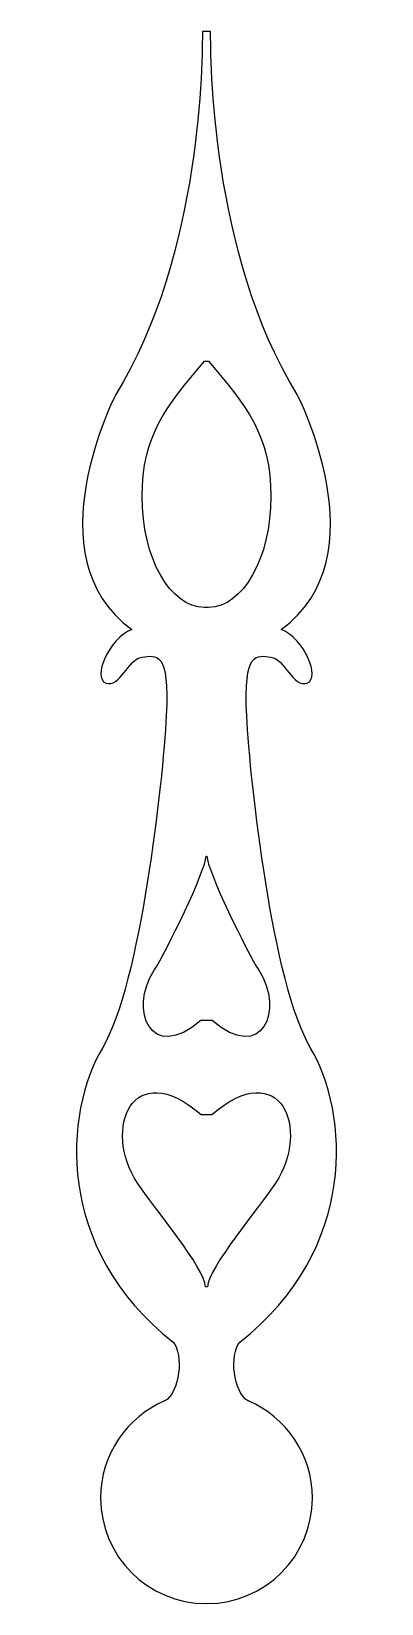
# Model space of a CAD drawing. Header units: centimetres. Extents: x -2.4 to 2.4, y -10.7 to 10.7.
import ezdxf

# ---------------------------------------------------------------- set-up
doc = ezdxf.new("R2010")
doc.units = ezdxf.units.CM
doc.header["$MEASUREMENT"] = 0
doc.layers.add('Camada 1', color=7, linetype='Continuous')

msp = doc.modelspace()

# ---------------------------------------------------------------- linework, layer by layer
at = {"layer": 'Camada 1'}
for points, knots in [([(0.05595, 10.65228), (0.05595, 10.31668), (0.05595, 7.63185), (1.23057, 5.73008), (1.23057, 5.73008), (1.23057, 5.73008), (2.37362, 3.53324), (1.01366, 2.54847), (1.01366, 2.54847), (1.31849, 2.43123), (1.55301, 1.89196), (1.3654, 1.82161), (1.3654, 1.82161), (1.17776, 1.75126), (1.06055, 2.14991), (0.87296, 2.17332), (0.87296, 2.17332), (0.6854, 2.19676), (0.49775, 2.26709), (0.54469, 1.3761), (0.54469, 1.3761), (0.5916, 0.48509), (0.8964, -2.25814), (1.41226, -3.12571), (1.41226, -3.12571), (1.92812, -3.99331), (2.06877, -5.84552), (0.4509, -7.11171), (0.4509, -7.11171), (0.31025, -7.2758), (0.35713, -7.79166), (0.56819, -7.90887), (0.56819, -7.90887), (0.56819, -7.90887), (0.56917, -7.9071), (0.56917, -7.9071), (0.56917, -7.9071), (1.07881, -8.12586), (1.43571, -8.63222), (1.43571, -9.22197), (1.43571, -9.22197), (1.43571, -10.01191), (0.79537, -10.65228), (0.0054, -10.65228), (0.0054, -10.65228), (0.0054, -10.65228), (-0.0053, -10.65228), (-0.0053, -10.65228), (-0.0053, -10.65228), (-0.79527, -10.65228), (-1.43561, -10.01194), (-1.43561, -9.22197), (-1.43561, -9.22197), (-1.43561, -8.63221), (-1.07869, -8.12583), (-0.56907, -7.9071), (-0.56907, -7.9071), (-0.56907, -7.9071), (-0.56809, -7.90887), (-0.56809, -7.90887), (-0.56809, -7.90887), (-0.35703, -7.79166), (-0.31015, -7.2758), (-0.4508, -7.11171), (-0.4508, -7.11171), (-2.06867, -5.84552), (-1.92805, -3.9933), (-1.41216, -3.12571), (-1.41216, -3.12571), (-0.8963, -2.25814), (-0.5915, 0.48509), (-0.54456, 1.3761), (-0.54456, 1.3761), (-0.49765, 2.26711), (-0.68527, 2.19676), (-0.87286, 2.17332), (-0.87286, 2.17332), (-1.06045, 2.14988), (-1.17766, 1.75123), (-1.36528, 1.82161), (-1.36528, 1.82161), (-1.5529, 1.89199), (-1.31837, 2.43124), (-1.01357, 2.54847), (-1.01357, 2.54847), (-2.37353, 3.53328), (-1.23048, 5.73008), (-1.23048, 5.73008), (-1.23048, 5.73008), (-0.05595, 7.63185), (-0.05595, 10.31669), (-0.05595, 10.65228), (-0.05595, 10.65228), (-0.05595, 10.65228), (0.05595, 10.65228), (0.05595, 10.65228)], [0, 0, 0, 0, 0.04, 0.04, 0.04, 0.04, 0.08, 0.08, 0.08, 0.08, 0.12, 0.12, 0.12, 0.12, 0.16, 0.16, 0.16, 0.16, 0.2, 0.2, 0.2, 0.2, 0.24, 0.24, 0.24, 0.24, 0.28, 0.28, 0.28, 0.28, 0.32, 0.32, 0.32, 0.32, 0.36, 0.36, 0.36, 0.36, 0.4, 0.4, 0.4, 0.4, 0.44, 0.44, 0.44, 0.44, 0.48, 0.48, 0.48, 0.48, 0.52, 0.52, 0.52, 0.52, 0.56, 0.56, 0.56, 0.56, 0.6, 0.6, 0.6, 0.6, 0.64, 0.64, 0.64, 0.64, 0.68, 0.68, 0.68, 0.68, 0.72, 0.72, 0.72, 0.72, 0.76, 0.76, 0.76, 0.76, 0.8, 0.8, 0.8, 0.8, 0.84, 0.84, 0.84, 0.84, 0.88, 0.88, 0.88, 0.88, 0.92, 0.92, 0.92, 0.92, 1, 1, 1, 1]), ([(-0.02883, 6.18487), (-0.54464, 5.57326), (-0.87293, 5.17742), (-0.87293, 4.34861), (-0.87293, 4.34861), (-0.87293, 3.5198), (-0.495, 2.84795), (-0.02883, 2.84795), (-0.02883, 2.84795), (-0.02883, 2.84795), (0.02885, 2.84795), (0.02885, 2.84795), (0.02885, 2.84795), (0.49499, 2.84795), (0.87292, 3.51981), (0.87292, 4.34861), (0.87292, 4.34861), (0.87292, 5.17741), (0.54465, 5.57326), (0.02885, 6.18487), (0.02885, 6.18487), (0.02885, 6.18487), (-0.02883, 6.18487), (-0.02883, 6.18487)], [0, 0, 0, 0, 0.14285714, 0.14285714, 0.14285714, 0.14285714, 0.28571429, 0.28571429, 0.28571429, 0.28571429, 0.42857143, 0.42857143, 0.42857143, 0.42857143, 0.57142857, 0.57142857, 0.57142857, 0.57142857, 0.71428571, 0.71428571, 0.71428571, 0.71428571, 1, 1, 1, 1]), ([(0.07571, -2.75056), (0.75572, -3.33672), (1.06052, -2.60985), (0.70881, -2.07055), (0.70881, -2.07055), (0.55456, -1.83407), (0.00536, -0.71062), (0.00536, -0.52303), (0.00536, -0.52303), (0.00536, -0.52303), (-0.00533, -0.52303), (-0.00533, -0.52303), (-0.00533, -0.52303), (-0.00533, -0.71062), (-0.5545, -1.83407), (-0.70878, -2.07055), (-0.70878, -2.07055), (-1.06049, -2.60985), (-0.75569, -3.33671), (-0.07568, -2.75056), (-0.07568, -2.75056), (-0.07568, -2.75056), (0.07571, -2.75056), (0.07571, -2.75056)], [0, 0, 0, 0, 0.14285714, 0.14285714, 0.14285714, 0.14285714, 0.28571429, 0.28571429, 0.28571429, 0.28571429, 0.42857143, 0.42857143, 0.42857143, 0.42857143, 0.57142857, 0.57142857, 0.57142857, 0.57142857, 0.71428571, 0.71428571, 0.71428571, 0.71428571, 1, 1, 1, 1]), ([(-0.07341, -4.02558), (-1.00125, -3.22577), (-1.41715, -4.21759), (-0.93722, -4.95339), (-0.93722, -4.95339), (-0.72677, -5.2761), (-0.01525, -6.10549), (-0.01525, -6.36148), (-0.01525, -6.36148), (-0.01525, -6.36148), (0.01523, -6.36148), (0.01523, -6.36148), (0.01523, -6.36148), (0.01523, -6.1055), (0.72675, -5.27613), (0.93722, -4.95339), (0.93722, -4.95339), (1.41715, -4.21756), (1.00122, -3.22577), (0.07341, -4.02558), (0.07341, -4.02558), (0.07341, -4.02558), (-0.07341, -4.02558), (-0.07341, -4.02558)], [0, 0, 0, 0, 0.14285714, 0.14285714, 0.14285714, 0.14285714, 0.28571429, 0.28571429, 0.28571429, 0.28571429, 0.42857143, 0.42857143, 0.42857143, 0.42857143, 0.57142857, 0.57142857, 0.57142857, 0.57142857, 0.71428571, 0.71428571, 0.71428571, 0.71428571, 1, 1, 1, 1])]:
    msp.add_open_spline(points, degree=3, knots=knots, dxfattribs=at)

doc.saveas('drawing.dxf')
